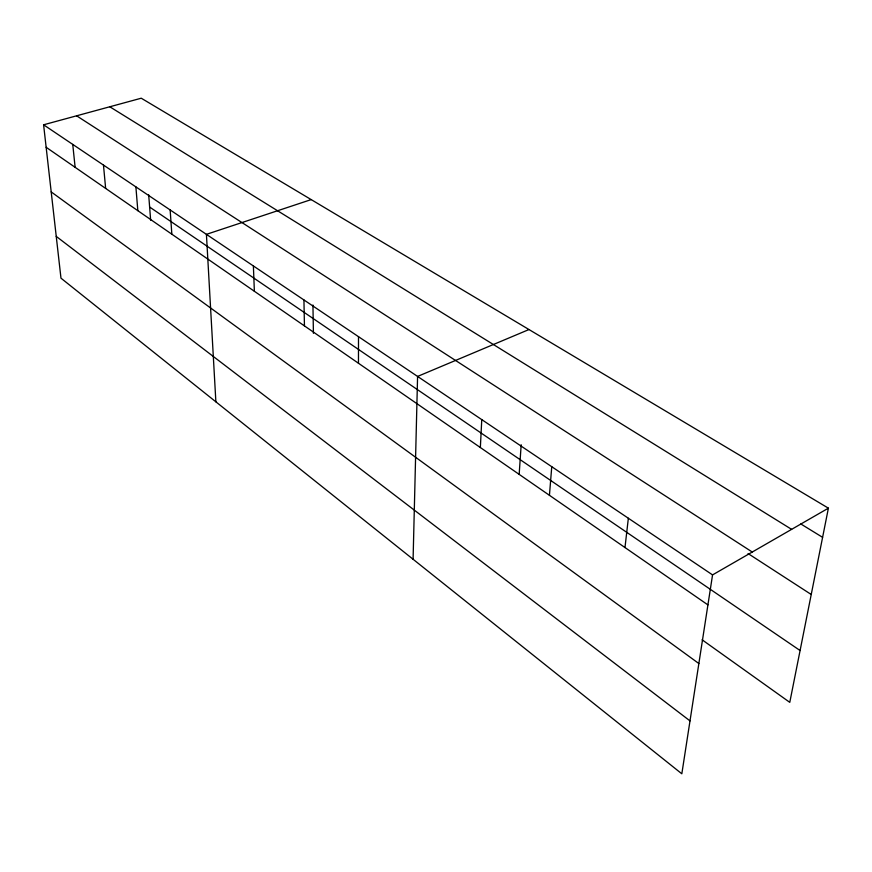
<?xml version="1.0" encoding="UTF-8"?>
<svg xmlns="http://www.w3.org/2000/svg" width="872" height="872" viewBox="0 0 872 872"><rect width="100%" height="100%" fill="white"/><g stroke="black" fill="none" stroke-linecap="round" stroke-linejoin="round"><path stroke-width="1.31" d="M358.468 363.253L358.501 336.668M413.088 559.257L417.579 376.432L528.977 329.54M480.352 447.521L481.769 419.617M519.167 474.335L521.173 444.753M549.436 495.307L551.758 466.705M624.984 547.54L628.352 518.251M828.4 508.169L712.555 574.899L681.828 773.791L60.975 278.168L43.6 124.794L141.242 98.209L828.4 508.169L789.781 702.352L702.091 639.786M311.184 199.601L206.424 234.35L215.875 401.829M800.823 523.963L822.601 537.337M109.796 106.776L791.623 529.359M76.605 115.802L752.264 552.031M748.067 553.557L811.233 594.486M43.6 124.794L712.555 574.899M149.635 207.035L800.082 650.523M46.151 147.281L707.922 604.896M51.197 191.905L698.864 663.538M56.233 236.377L690.003 720.893M72.747 144.403L75.123 167.315M103.474 165.07L105.643 188.417M135.89 186.891L137.831 210.675M148.687 194.827L150.649 220.213M170.149 209.945L171.839 234.197M253.381 265.938L254.373 291.27M303.936 299.957L304.448 325.899M312.939 305.026L313.419 333.3"/></g></svg>
